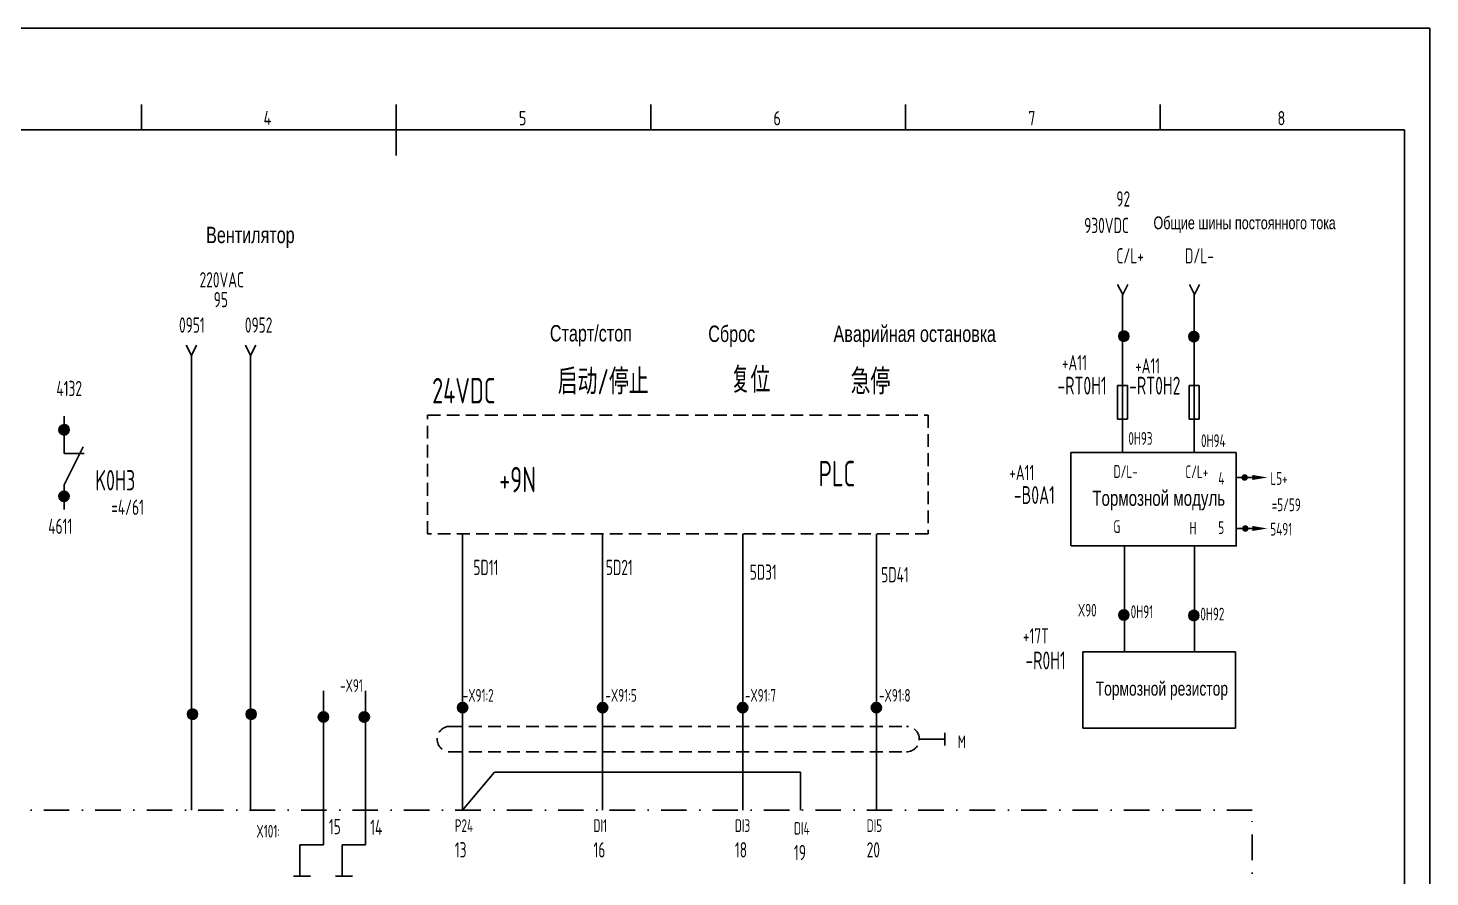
# Model space of a CAD drawing. Header units: millimetres. Extents: x 743 to 25007, y -5378 to 2245.
# Drawn here: x 3915.2 to 4190.5, y -1505.1 to -1338.4 of the extents above; entities that cross this region are included whole.
import ezdxf

# ---------------------------------------------------------------- set-up
doc = ezdxf.new("R2010")
doc.units = ezdxf.units.MM
doc.header["$LTSCALE"] = 10
doc.header["$MEASUREMENT"] = 0
for name, pattern in [('DASHDOT', [1, 0.5, -0.25, 0, -0.25]), ('DASHED2', [0.375, 0.25, -0.125]), ('HIDDEN', [0.375, 0.25, -0.125])]:
    doc.linetypes.add(name, pattern=pattern)
for name, color, linetype in [('01', 7, 'Continuous'), ('CONTINUOUS', 7, 'Continuous'), ('DASHED', 7, 'HIDDEN')]:
    doc.layers.add(name, color=color, linetype=linetype)
doc.styles.add('ROMAN', font='ROMANC.shx', dxfattribs={"width": 0.7, "height": 0.7})
doc.styles.get("Standard").update_dxf_attribs({"font": 'isocp', "width": 0.707, "bigfont": 'intecad.shx'})

# ---------------------------------------------------------------- blocks, each defined once
blk = doc.blocks.new('ARROW1')
at = {"layer": 'CONTINUOUS'}
for p in [(0, 0), (12, 1), (12, -1)]:
    blk.add_line(p, (10, 0), dxfattribs=at)
blk = doc.blocks.new('*X41')
at = {"color": 0}
for p, q in [((276.5, 230.07), (278.5, 230.07)), ((276.5, 230.05), (278.5, 230.05)), ((276.5, 230.03), (278.5, 230.03)), ((276.5, 230), (278.5, 230)), ((276.5, 229.97), (278.5, 229.97)), ((276.5, 229.95), (278.5, 229.95)), ((276.5, 229.93), (278.5, 229.93)), ((276.51, 230.15), (278.49, 230.15)), ((276.51, 230.12), (278.49, 230.12)), ((276.51, 230.1), (278.49, 230.1)), ((276.51, 229.9), (278.49, 229.9)), ((276.51, 229.88), (278.49, 229.88)), ((276.51, 229.85), (278.49, 229.85)), ((276.52, 230.2), (278.48, 230.2)), ((276.52, 230.18), (278.48, 230.18)), ((276.52, 229.82), (278.48, 229.82)), ((276.52, 229.8), (278.48, 229.8)), ((276.53, 230.25), (278.47, 230.25)), ((276.53, 230.22), (278.47, 230.22)), ((276.53, 229.78), (278.47, 229.78)), ((276.53, 229.75), (278.47, 229.75)), ((276.54, 230.28), (278.46, 230.28)), ((276.54, 229.72), (278.46, 229.72)), ((276.55, 230.32), (278.45, 230.32)), ((276.55, 230.3), (278.45, 230.3)), ((276.55, 229.7), (278.45, 229.7)), ((276.55, 229.68), (278.45, 229.68)), ((276.56, 230.35), (278.44, 230.35)), ((276.56, 229.65), (278.44, 229.65)), ((276.57, 230.38), (278.43, 230.38)), ((276.57, 229.62), (278.43, 229.62)), ((276.58, 230.4), (278.42, 230.4)), ((276.58, 229.6), (278.42, 229.6)), ((276.59, 230.43), (278.41, 230.43)), ((276.59, 229.57), (278.41, 229.57)), ((276.61, 230.45), (278.39, 230.45)), ((276.61, 229.55), (278.39, 229.55)), ((276.62, 230.47), (278.38, 230.47)), ((276.62, 229.53), (278.38, 229.53)), ((276.63, 230.5), (278.37, 230.5)), ((276.63, 229.5), (278.37, 229.5)), ((276.65, 230.53), (278.35, 230.53)), ((276.65, 229.47), (278.35, 229.47)), ((276.66, 230.55), (278.34, 230.55)), ((276.66, 229.45), (278.34, 229.45)), ((276.68, 230.57), (278.32, 230.57)), ((276.68, 229.43), (278.32, 229.43)), ((276.7, 230.6), (278.3, 230.6)), ((276.7, 229.4), (278.3, 229.4)), ((276.72, 230.62), (278.28, 230.62)), ((276.72, 229.38), (278.28, 229.38)), ((276.74, 230.65), (278.26, 230.65)), ((276.74, 229.35), (278.26, 229.35)), ((276.76, 230.68), (278.24, 230.68)), ((276.76, 229.32), (278.24, 229.32)), ((276.79, 230.7), (278.21, 230.7)), ((276.79, 229.3), (278.21, 229.3)), ((276.81, 230.72), (278.19, 230.72)), ((276.81, 229.28), (278.19, 229.28)), ((276.84, 230.75), (278.16, 230.75)), ((276.84, 229.25), (278.16, 229.25)), ((276.87, 230.78), (278.13, 230.78)), ((276.87, 229.22), (278.13, 229.22)), ((276.9, 230.8), (278.1, 230.8)), ((276.9, 229.2), (278.1, 229.2)), ((276.93, 230.82), (278.07, 230.82)), ((276.93, 229.18), (278.07, 229.18)), ((276.97, 230.85), (278.03, 230.85)), ((276.97, 229.15), (278.03, 229.15)), ((277.02, 230.88), (277.98, 230.88)), ((277.02, 229.12), (277.98, 229.12)), ((277.06, 230.9), (277.94, 230.9)), ((277.06, 229.1), (277.94, 229.1)), ((277.12, 230.93), (277.88, 230.93)), ((277.12, 229.07), (277.88, 229.07)), ((277.19, 230.95), (277.81, 230.95)), ((277.19, 229.05), (277.81, 229.05)), ((277.28, 230.97), (277.72, 230.97)), ((277.28, 229.03), (277.72, 229.03))]:
    blk.add_line(p, q, dxfattribs=at)
blk = doc.blocks.new('*X51')
at = {"color": 0}
for p, q in [((276.5, 230.07), (278.5, 230.07)), ((276.5, 230.05), (278.5, 230.05)), ((276.5, 230.03), (278.5, 230.03)), ((276.5, 230), (278.5, 230)), ((276.5, 229.97), (278.5, 229.97)), ((276.5, 229.95), (278.5, 229.95)), ((276.5, 229.93), (278.5, 229.93)), ((276.51, 230.15), (278.49, 230.15)), ((276.51, 230.12), (278.49, 230.12)), ((276.51, 230.1), (278.49, 230.1)), ((276.51, 229.9), (278.49, 229.9)), ((276.51, 229.88), (278.49, 229.88)), ((276.51, 229.85), (278.49, 229.85)), ((276.52, 230.2), (278.48, 230.2)), ((276.52, 230.18), (278.48, 230.18)), ((276.52, 229.82), (278.48, 229.82)), ((276.52, 229.8), (278.48, 229.8)), ((276.53, 230.25), (278.47, 230.25)), ((276.53, 230.22), (278.47, 230.22)), ((276.53, 229.78), (278.47, 229.78)), ((276.53, 229.75), (278.47, 229.75)), ((276.54, 230.28), (278.46, 230.28)), ((276.54, 229.72), (278.46, 229.72)), ((276.55, 230.32), (278.45, 230.32)), ((276.55, 230.3), (278.45, 230.3)), ((276.55, 229.7), (278.45, 229.7)), ((276.55, 229.68), (278.45, 229.68)), ((276.56, 230.35), (278.44, 230.35)), ((276.56, 229.65), (278.44, 229.65)), ((276.57, 230.38), (278.43, 230.38)), ((276.57, 229.62), (278.43, 229.62)), ((276.58, 230.4), (278.42, 230.4)), ((276.58, 229.6), (278.42, 229.6)), ((276.59, 230.43), (278.41, 230.43)), ((276.59, 229.57), (278.41, 229.57)), ((276.61, 230.45), (278.39, 230.45)), ((276.61, 229.55), (278.39, 229.55)), ((276.62, 230.47), (278.38, 230.47)), ((276.62, 229.53), (278.38, 229.53)), ((276.63, 230.5), (278.37, 230.5)), ((276.63, 229.5), (278.37, 229.5)), ((276.65, 230.53), (278.35, 230.53)), ((276.65, 229.47), (278.35, 229.47)), ((276.66, 230.55), (278.34, 230.55)), ((276.66, 229.45), (278.34, 229.45)), ((276.68, 230.57), (278.32, 230.57)), ((276.68, 229.43), (278.32, 229.43)), ((276.7, 230.6), (278.3, 230.6)), ((276.7, 229.4), (278.3, 229.4)), ((276.72, 230.62), (278.28, 230.62)), ((276.72, 229.38), (278.28, 229.38)), ((276.74, 230.65), (278.26, 230.65)), ((276.74, 229.35), (278.26, 229.35)), ((276.76, 230.68), (278.24, 230.68)), ((276.76, 229.32), (278.24, 229.32)), ((276.79, 230.7), (278.21, 230.7)), ((276.79, 229.3), (278.21, 229.3)), ((276.81, 230.72), (278.19, 230.72)), ((276.81, 229.28), (278.19, 229.28)), ((276.84, 230.75), (278.16, 230.75)), ((276.84, 229.25), (278.16, 229.25)), ((276.87, 230.78), (278.13, 230.78)), ((276.87, 229.22), (278.13, 229.22)), ((276.9, 230.8), (278.1, 230.8)), ((276.9, 229.2), (278.1, 229.2)), ((276.93, 230.82), (278.07, 230.82)), ((276.93, 229.18), (278.07, 229.18)), ((276.97, 230.85), (278.03, 230.85)), ((276.97, 229.15), (278.03, 229.15)), ((277.02, 230.88), (277.98, 230.88)), ((277.02, 229.12), (277.98, 229.12)), ((277.06, 230.9), (277.94, 230.9)), ((277.06, 229.1), (277.94, 229.1)), ((277.12, 230.93), (277.88, 230.93)), ((277.12, 229.07), (277.88, 229.07)), ((277.19, 230.95), (277.81, 230.95)), ((277.19, 229.05), (277.81, 229.05)), ((277.28, 230.97), (277.72, 230.97)), ((277.28, 229.03), (277.72, 229.03))]:
    blk.add_line(p, q, dxfattribs=at)
blk = doc.blocks.new('*X53')
at = {"color": 0}
for p, q in [((2115.25, 140.07), (2117.25, 140.07)), ((2115.25, 140.05), (2117.25, 140.05)), ((2115.25, 140.03), (2117.25, 140.03)), ((2115.25, 140), (2117.25, 140)), ((2115.25, 139.97), (2117.25, 139.97)), ((2115.25, 139.95), (2117.25, 139.95)), ((2115.25, 139.93), (2117.25, 139.93)), ((2115.26, 140.15), (2117.24, 140.15)), ((2115.26, 140.12), (2117.24, 140.12)), ((2115.26, 140.1), (2117.24, 140.1)), ((2115.26, 139.9), (2117.24, 139.9)), ((2115.26, 139.88), (2117.24, 139.88)), ((2115.26, 139.85), (2117.24, 139.85)), ((2115.27, 140.2), (2117.23, 140.2)), ((2115.27, 140.18), (2117.23, 140.18)), ((2115.27, 139.82), (2117.23, 139.82)), ((2115.27, 139.8), (2117.23, 139.8)), ((2115.28, 140.25), (2117.22, 140.25)), ((2115.28, 140.22), (2117.22, 140.22)), ((2115.28, 139.78), (2117.22, 139.78)), ((2115.28, 139.75), (2117.22, 139.75)), ((2115.29, 140.28), (2117.21, 140.28)), ((2115.29, 139.72), (2117.21, 139.72)), ((2115.3, 140.32), (2117.2, 140.32)), ((2115.3, 140.3), (2117.2, 140.3)), ((2115.3, 139.7), (2117.2, 139.7)), ((2115.3, 139.68), (2117.2, 139.68)), ((2115.31, 140.35), (2117.19, 140.35)), ((2115.31, 139.65), (2117.19, 139.65)), ((2115.32, 140.38), (2117.18, 140.38)), ((2115.32, 139.62), (2117.18, 139.62)), ((2115.33, 140.4), (2117.17, 140.4)), ((2115.33, 139.6), (2117.17, 139.6)), ((2115.34, 140.43), (2117.16, 140.43)), ((2115.34, 139.57), (2117.16, 139.57)), ((2115.36, 140.45), (2117.14, 140.45)), ((2115.36, 139.55), (2117.14, 139.55)), ((2115.37, 140.47), (2117.13, 140.47)), ((2115.37, 139.53), (2117.13, 139.53)), ((2115.38, 140.5), (2117.12, 140.5)), ((2115.38, 139.5), (2117.12, 139.5)), ((2115.4, 140.53), (2117.1, 140.53)), ((2115.4, 139.47), (2117.1, 139.47)), ((2115.41, 140.55), (2117.09, 140.55)), ((2115.41, 139.45), (2117.09, 139.45)), ((2115.43, 140.57), (2117.07, 140.57)), ((2115.43, 139.43), (2117.07, 139.43)), ((2115.45, 140.6), (2117.05, 140.6)), ((2115.45, 139.4), (2117.05, 139.4)), ((2115.47, 140.62), (2117.03, 140.62)), ((2115.47, 139.38), (2117.03, 139.38)), ((2115.49, 140.65), (2117.01, 140.65)), ((2115.49, 139.35), (2117.01, 139.35)), ((2115.51, 140.68), (2116.99, 140.68)), ((2115.51, 139.32), (2116.99, 139.32)), ((2115.54, 140.7), (2116.96, 140.7)), ((2115.54, 139.3), (2116.96, 139.3)), ((2115.56, 140.72), (2116.94, 140.72)), ((2115.56, 139.28), (2116.94, 139.28)), ((2115.59, 140.75), (2116.91, 140.75)), ((2115.59, 139.25), (2116.91, 139.25)), ((2115.62, 140.78), (2116.88, 140.78)), ((2115.62, 139.22), (2116.88, 139.22)), ((2115.65, 140.8), (2116.85, 140.8)), ((2115.65, 139.2), (2116.85, 139.2)), ((2115.68, 140.82), (2116.82, 140.82)), ((2115.68, 139.18), (2116.82, 139.18)), ((2115.72, 140.85), (2116.78, 140.85)), ((2115.72, 139.15), (2116.78, 139.15)), ((2115.77, 140.88), (2116.73, 140.88)), ((2115.77, 139.12), (2116.73, 139.12)), ((2115.81, 140.9), (2116.69, 140.9)), ((2115.81, 139.1), (2116.69, 139.1)), ((2115.87, 140.93), (2116.63, 140.93)), ((2115.87, 139.07), (2116.63, 139.07)), ((2115.94, 140.95), (2116.56, 140.95)), ((2115.94, 139.05), (2116.56, 139.05)), ((2116.03, 140.97), (2116.47, 140.97)), ((2116.03, 139.03), (2116.47, 139.03))]:
    blk.add_line(p, q, dxfattribs=at)
blk = doc.blocks.new('*X52')
at = {"color": 0}
for p, q in [((2115.25, 140.07), (2117.25, 140.07)), ((2115.25, 140.05), (2117.25, 140.05)), ((2115.25, 140.03), (2117.25, 140.03)), ((2115.25, 140), (2117.25, 140)), ((2115.25, 139.97), (2117.25, 139.97)), ((2115.25, 139.95), (2117.25, 139.95)), ((2115.25, 139.93), (2117.25, 139.93)), ((2115.26, 140.15), (2117.24, 140.15)), ((2115.26, 140.12), (2117.24, 140.12)), ((2115.26, 140.1), (2117.24, 140.1)), ((2115.26, 139.9), (2117.24, 139.9)), ((2115.26, 139.88), (2117.24, 139.88)), ((2115.26, 139.85), (2117.24, 139.85)), ((2115.27, 140.2), (2117.23, 140.2)), ((2115.27, 140.18), (2117.23, 140.18)), ((2115.27, 139.82), (2117.23, 139.82)), ((2115.27, 139.8), (2117.23, 139.8)), ((2115.28, 140.25), (2117.22, 140.25)), ((2115.28, 140.22), (2117.22, 140.22)), ((2115.28, 139.78), (2117.22, 139.78)), ((2115.28, 139.75), (2117.22, 139.75)), ((2115.29, 140.28), (2117.21, 140.28)), ((2115.29, 139.72), (2117.21, 139.72)), ((2115.3, 140.32), (2117.2, 140.32)), ((2115.3, 140.3), (2117.2, 140.3)), ((2115.3, 139.7), (2117.2, 139.7)), ((2115.3, 139.68), (2117.2, 139.68)), ((2115.31, 140.35), (2117.19, 140.35)), ((2115.31, 139.65), (2117.19, 139.65)), ((2115.32, 140.38), (2117.18, 140.38)), ((2115.32, 139.62), (2117.18, 139.62)), ((2115.33, 140.4), (2117.17, 140.4)), ((2115.33, 139.6), (2117.17, 139.6)), ((2115.34, 140.43), (2117.16, 140.43)), ((2115.34, 139.57), (2117.16, 139.57)), ((2115.36, 140.45), (2117.14, 140.45)), ((2115.36, 139.55), (2117.14, 139.55)), ((2115.37, 140.47), (2117.13, 140.47)), ((2115.37, 139.53), (2117.13, 139.53)), ((2115.38, 140.5), (2117.12, 140.5)), ((2115.38, 139.5), (2117.12, 139.5)), ((2115.4, 140.53), (2117.1, 140.53)), ((2115.4, 139.47), (2117.1, 139.47)), ((2115.41, 140.55), (2117.09, 140.55)), ((2115.41, 139.45), (2117.09, 139.45)), ((2115.43, 140.57), (2117.07, 140.57)), ((2115.43, 139.43), (2117.07, 139.43)), ((2115.45, 140.6), (2117.05, 140.6)), ((2115.45, 139.4), (2117.05, 139.4)), ((2115.47, 140.62), (2117.03, 140.62)), ((2115.47, 139.38), (2117.03, 139.38)), ((2115.49, 140.65), (2117.01, 140.65)), ((2115.49, 139.35), (2117.01, 139.35)), ((2115.51, 140.68), (2116.99, 140.68)), ((2115.51, 139.32), (2116.99, 139.32)), ((2115.54, 140.7), (2116.96, 140.7)), ((2115.54, 139.3), (2116.96, 139.3)), ((2115.56, 140.72), (2116.94, 140.72)), ((2115.56, 139.28), (2116.94, 139.28)), ((2115.59, 140.75), (2116.91, 140.75)), ((2115.59, 139.25), (2116.91, 139.25)), ((2115.62, 140.78), (2116.88, 140.78)), ((2115.62, 139.22), (2116.88, 139.22)), ((2115.65, 140.8), (2116.85, 140.8)), ((2115.65, 139.2), (2116.85, 139.2)), ((2115.68, 140.82), (2116.82, 140.82)), ((2115.68, 139.18), (2116.82, 139.18)), ((2115.72, 140.85), (2116.78, 140.85)), ((2115.72, 139.15), (2116.78, 139.15)), ((2115.77, 140.88), (2116.73, 140.88)), ((2115.77, 139.12), (2116.73, 139.12)), ((2115.81, 140.9), (2116.69, 140.9)), ((2115.81, 139.1), (2116.69, 139.1)), ((2115.87, 140.93), (2116.63, 140.93)), ((2115.87, 139.07), (2116.63, 139.07)), ((2115.94, 140.95), (2116.56, 140.95)), ((2115.94, 139.05), (2116.56, 139.05)), ((2116.03, 140.97), (2116.47, 140.97)), ((2116.03, 139.03), (2116.47, 139.03))]:
    blk.add_line(p, q, dxfattribs=at)
blk = doc.blocks.new('*X5')
at = {"color": 0}
for p, q in [((169, 102.58), (171, 102.58)), ((169, 102.55), (171, 102.55)), ((169, 102.53), (171, 102.53)), ((169, 102.5), (171, 102.5)), ((169, 102.47), (171, 102.47)), ((169, 102.45), (171, 102.45)), ((169, 102.42), (171, 102.42)), ((169.01, 102.65), (170.99, 102.65)), ((169.01, 102.62), (170.99, 102.62)), ((169.01, 102.6), (170.99, 102.6)), ((169.01, 102.4), (170.99, 102.4)), ((169.01, 102.38), (170.99, 102.38)), ((169.01, 102.35), (170.99, 102.35)), ((169.02, 102.7), (170.98, 102.7)), ((169.02, 102.67), (170.98, 102.67)), ((169.02, 102.33), (170.98, 102.33)), ((169.02, 102.3), (170.98, 102.3)), ((169.03, 102.75), (170.97, 102.75)), ((169.03, 102.72), (170.97, 102.72)), ((169.03, 102.28), (170.97, 102.28)), ((169.03, 102.25), (170.97, 102.25)), ((169.04, 102.78), (170.96, 102.78)), ((169.04, 102.22), (170.96, 102.22)), ((169.05, 102.83), (170.95, 102.83)), ((169.05, 102.8), (170.95, 102.8)), ((169.05, 102.2), (170.95, 102.2)), ((169.05, 102.17), (170.95, 102.17)), ((169.06, 102.85), (170.94, 102.85)), ((169.06, 102.15), (170.94, 102.15)), ((169.07, 102.88), (170.93, 102.88)), ((169.07, 102.12), (170.93, 102.12)), ((169.08, 102.9), (170.92, 102.9)), ((169.08, 102.1), (170.92, 102.1)), ((169.09, 102.92), (170.91, 102.92)), ((169.09, 102.08), (170.91, 102.08)), ((169.11, 102.95), (170.89, 102.95)), ((169.11, 102.05), (170.89, 102.05)), ((169.12, 102.97), (170.88, 102.97)), ((169.12, 102.03), (170.88, 102.03)), ((169.13, 103), (170.87, 103)), ((169.13, 102), (170.87, 102)), ((169.15, 103.03), (170.85, 103.03)), ((169.15, 101.97), (170.85, 101.97)), ((169.16, 103.05), (170.84, 103.05)), ((169.16, 101.95), (170.84, 101.95)), ((169.18, 103.08), (170.82, 103.08)), ((169.18, 101.92), (170.82, 101.92)), ((169.2, 103.1), (170.8, 103.1)), ((169.2, 101.9), (170.8, 101.9)), ((169.22, 103.12), (170.78, 103.12)), ((169.22, 101.88), (170.78, 101.88)), ((169.24, 103.15), (170.76, 103.15)), ((169.26, 103.17), (170.74, 103.17)), ((169.29, 103.2), (170.71, 103.2)), ((169.31, 103.22), (170.69, 103.22)), ((169.34, 103.25), (170.66, 103.25)), ((169.37, 103.28), (170.63, 103.28)), ((169.4, 103.3), (170.6, 103.3)), ((169.43, 103.33), (170.57, 103.33)), ((169.47, 103.35), (170.53, 103.35)), ((169.52, 103.38), (170.48, 103.38)), ((169.56, 103.4), (170.44, 103.4)), ((169.62, 103.42), (170.38, 103.42)), ((169.69, 103.45), (170.31, 103.45)), ((169.78, 103.47), (170.22, 103.47)), ((169.24, 101.85), (170.76, 101.85)), ((169.26, 101.83), (170.74, 101.83)), ((169.29, 101.8), (170.71, 101.8)), ((169.31, 101.78), (170.69, 101.78)), ((169.34, 101.75), (170.66, 101.75)), ((169.37, 101.72), (170.63, 101.72)), ((169.4, 101.7), (170.6, 101.7)), ((169.43, 101.67), (170.57, 101.67)), ((169.47, 101.65), (170.53, 101.65)), ((169.52, 101.62), (170.48, 101.62)), ((169.56, 101.6), (170.44, 101.6)), ((169.62, 101.58), (170.38, 101.58)), ((169.69, 101.55), (170.31, 101.55)), ((169.78, 101.53), (170.22, 101.53))]:
    blk.add_line(p, q, dxfattribs=at)
blk = doc.blocks.new('A$C79D95638')
at = {"layer": 'CONTINUOUS'}
blk.add_circle((1, 1), 1, dxfattribs=at)
blk.add_blockref('*X5', (-169, -101.5), dxfattribs=at)
blk = doc.blocks.new('DOT')
blk.add_blockref('A$C79D95638', (-0.91, -0.96))
blk = doc.blocks.new('A$C691D0472')
blk.add_blockref('DOT', (1, 1))
blk = doc.blocks.new('点')
blk.add_blockref('A$C691D0472', (-0.99, -0.98))
blk = doc.blocks.new('*X56')
at = {"color": 0}
for p, q in [((276.5, 230.07), (278.5, 230.07)), ((276.5, 230.05), (278.5, 230.05)), ((276.5, 230.03), (278.5, 230.03)), ((276.5, 230), (278.5, 230)), ((276.5, 229.97), (278.5, 229.97)), ((276.5, 229.95), (278.5, 229.95)), ((276.5, 229.93), (278.5, 229.93)), ((276.51, 230.15), (278.49, 230.15)), ((276.51, 230.12), (278.49, 230.12)), ((276.51, 230.1), (278.49, 230.1)), ((276.51, 229.9), (278.49, 229.9)), ((276.51, 229.88), (278.49, 229.88)), ((276.51, 229.85), (278.49, 229.85)), ((276.52, 230.2), (278.48, 230.2)), ((276.52, 230.18), (278.48, 230.18)), ((276.52, 229.82), (278.48, 229.82)), ((276.52, 229.8), (278.48, 229.8)), ((276.53, 230.25), (278.47, 230.25)), ((276.53, 230.22), (278.47, 230.22)), ((276.53, 229.78), (278.47, 229.78)), ((276.53, 229.75), (278.47, 229.75)), ((276.54, 230.28), (278.46, 230.28)), ((276.54, 229.72), (278.46, 229.72)), ((276.55, 230.32), (278.45, 230.32)), ((276.55, 230.3), (278.45, 230.3)), ((276.55, 229.7), (278.45, 229.7)), ((276.55, 229.68), (278.45, 229.68)), ((276.56, 230.35), (278.44, 230.35)), ((276.56, 229.65), (278.44, 229.65)), ((276.57, 230.38), (278.43, 230.38)), ((276.57, 229.62), (278.43, 229.62)), ((276.58, 230.4), (278.42, 230.4)), ((276.58, 229.6), (278.42, 229.6)), ((276.59, 230.43), (278.41, 230.43)), ((276.59, 229.57), (278.41, 229.57)), ((276.61, 230.45), (278.39, 230.45)), ((276.61, 229.55), (278.39, 229.55)), ((276.62, 230.47), (278.38, 230.47)), ((276.62, 229.53), (278.38, 229.53)), ((276.63, 230.5), (278.37, 230.5)), ((276.63, 229.5), (278.37, 229.5)), ((276.65, 230.53), (278.35, 230.53)), ((276.65, 229.47), (278.35, 229.47)), ((276.66, 230.55), (278.34, 230.55)), ((276.66, 229.45), (278.34, 229.45)), ((276.68, 230.57), (278.32, 230.57)), ((276.68, 229.43), (278.32, 229.43)), ((276.7, 230.6), (278.3, 230.6)), ((276.7, 229.4), (278.3, 229.4)), ((276.72, 230.62), (278.28, 230.62)), ((276.72, 229.38), (278.28, 229.38)), ((276.74, 230.65), (278.26, 230.65)), ((276.74, 229.35), (278.26, 229.35)), ((276.76, 230.68), (278.24, 230.68)), ((276.76, 229.32), (278.24, 229.32)), ((276.79, 230.7), (278.21, 230.7)), ((276.79, 229.3), (278.21, 229.3)), ((276.81, 230.72), (278.19, 230.72)), ((276.81, 229.28), (278.19, 229.28)), ((276.84, 230.75), (278.16, 230.75)), ((276.84, 229.25), (278.16, 229.25)), ((276.87, 230.78), (278.13, 230.78)), ((276.87, 229.22), (278.13, 229.22)), ((276.9, 230.8), (278.1, 230.8)), ((276.9, 229.2), (278.1, 229.2)), ((276.93, 230.82), (278.07, 230.82)), ((276.93, 229.18), (278.07, 229.18)), ((276.97, 230.85), (278.03, 230.85)), ((276.97, 229.15), (278.03, 229.15)), ((277.02, 230.88), (277.98, 230.88)), ((277.02, 229.12), (277.98, 229.12)), ((277.06, 230.9), (277.94, 230.9)), ((277.06, 229.1), (277.94, 229.1)), ((277.12, 230.93), (277.88, 230.93)), ((277.12, 229.07), (277.88, 229.07)), ((277.19, 230.95), (277.81, 230.95)), ((277.19, 229.05), (277.81, 229.05)), ((277.28, 230.97), (277.72, 230.97)), ((277.28, 229.03), (277.72, 229.03))]:
    blk.add_line(p, q, dxfattribs=at)

msp = doc.modelspace()

# ---------------------------------------------------------------- linework, layer by layer
at = {"color": 1}
for p, q in [((4130.15, -1407.93), (4130.15, -1390.41)), ((4144.23, -1407.93), (4144.23, -1390.25)), ((4155.64, -1426.67), (4152.54, -1426.67)), ((4155.64, -1436.69), (4152.54, -1436.69)), ((4130.56, -1460.88), (4130.56, -1440.06)), ((4144.29, -1460.88), (4144.29, -1440.06))]:
    msp.add_line(p, q, dxfattribs=at)
for p, q in [((3922.32, -1420.84), (3922.37, -1421.97)), ((3922.37, -1421.97), (3926.3, -1421.97))]:
    msp.add_line(p, q)
at = {"linetype": 'DASHDOT'}
for p, q in [((4155.65, -1492), (3913.2, -1492)), ((4155.65, -1532.08), (4155.65, -1492))]:
    msp.add_line(p, q, dxfattribs=at)
at = {"color": 1, "linetype": 'DASHED2'}
msp.add_lwpolyline([(3993.72, -1414.42), (4091.98, -1414.42), (4091.98, -1437.75), (3993.72, -1437.75)], close=True, dxfattribs=at)
at = {"color": 1}
for points in [[(4155.64, -1426.17), (4155.64, -1427.17), (4158.64, -1426.67)], [(4155.64, -1436.18), (4155.64, -1437.18), (4158.64, -1436.68)]]:
    msp.add_solid(points, dxfattribs=at)
at = {"layer": '01', "color": 1, "ltscale": 2}
for p, q in [((3968.65, -1498.81), (3973.25, -1498.81)), ((3968.65, -1498.81), (3968.65, -1504.94)), ((3976.92, -1498.81), (3981.52, -1498.81)), ((3976.92, -1498.81), (3976.92, -1504.94)), ((3967.37, -1504.94), (3970.69, -1504.94)), ((3975.64, -1504.94), (3978.96, -1504.94))]:
    msp.add_line(p, q, dxfattribs=at)
at = {"layer": 'CONTINUOUS', "color": 3}
for p, q in [((4190.54, -1338.42), (3770.54, -1338.42)), ((4190.54, -1635.42), (4190.54, -1338.42))]:
    msp.add_line(p, q, dxfattribs=at)
at = {"layer": 'CONTINUOUS', "linetype": 'Continuous'}
for p, q in [((3937.54, -1358.42), (3937.54, -1353.42)), ((4037.54, -1358.42), (4037.54, -1353.42)), ((4087.54, -1358.42), (4087.54, -1353.42)), ((4137.54, -1358.42), (4137.54, -1353.42))]:
    msp.add_line(p, q, dxfattribs=at)
at = {"layer": 'CONTINUOUS'}
for p, q in [((3987.54, -1358.42), (3987.54, -1353.42)), ((3790.54, -1358.42), (4185.54, -1358.42)), ((3987.54, -1358.42), (3987.54, -1363.42)), ((4185.54, -1630.42), (4185.54, -1358.42)), ((4129.21, -1388.75), (4130.21, -1390.75)), ((4131.21, -1388.75), (4130.21, -1390.75)), ((4143.3, -1388.75), (4144.3, -1390.75)), ((4145.3, -1388.75), (4144.3, -1390.75)), ((3957.96, -1400.71), (3958.96, -1402.71)), ((3959.96, -1400.71), (3958.96, -1402.71)), ((3947.33, -1421.88), (3947.33, -1402.71)), ((3958.96, -1421.88), (3958.96, -1402.71)), ((3958.96, -1412.71), (3958.96, -1402.71)), ((3922.32, -1414.6), (3922.32, -1420.84)), ((3947.33, -1492), (3947.33, -1416.44)), ((3958.96, -1492), (3958.96, -1416.44)), ((3922.32, -1428.12), (3926.07, -1420.62)), ((3922.32, -1428.12), (3922.32, -1432.98)), ((4000.58, -1492), (4000.58, -1437.75)), ((4028.08, -1468), (4028.08, -1492)), ((4055.58, -1468), (4055.58, -1492)), ((4081.83, -1468), (4081.83, -1492)), ((4090.26, -1478.04), (4095.26, -1478.04)), ((4095.26, -1479.29), (4095.26, -1476.79)), ((4095.26, -1478.04), (4095.26, -1479.29)), ((4006.83, -1484.5), (4000.58, -1492)), ((4066.94, -1484.5), (4006.83, -1484.5)), ((4066.94, -1492), (4066.94, -1484.5))]:
    msp.add_line(p, q, dxfattribs=at)
at = {"layer": 'CONTINUOUS', "color": 1}
for p, q in [((4130.15, -1405.34), (4130.15, -1415.24)), ((4144.23, -1405.34), (4144.23, -1415.24)), ((4129.16, -1408.64), (4129.16, -1415.24)), ((4130.15, -1408.64), (4129.16, -1408.64)), ((4130.15, -1408.64), (4131.14, -1408.64)), ((4131.14, -1408.64), (4131.14, -1415.24)), ((4144.23, -1408.64), (4143.24, -1408.64)), ((4143.24, -1408.64), (4143.24, -1415.24)), ((4144.23, -1408.64), (4145.22, -1408.64)), ((4145.22, -1408.64), (4145.22, -1415.24)), ((4129.16, -1415.24), (4130.15, -1415.24)), ((4130.15, -1415.24), (4130.15, -1421.74)), ((4131.14, -1415.24), (4130.15, -1415.24)), ((4143.24, -1415.24), (4144.23, -1415.24)), ((4144.23, -1415.24), (4144.23, -1421.74)), ((4145.22, -1415.24), (4144.23, -1415.24)), ((4120, -1421.74), (4152.5, -1421.74)), ((4120, -1440.06), (4120, -1421.74)), ((4152.5, -1421.74), (4152.5, -1440.06)), ((4028.08, -1437.75), (4028.08, -1468)), ((4055.58, -1437.75), (4055.58, -1468)), ((4081.83, -1437.75), (4081.83, -1468.01)), ((4152.59, -1440.06), (4120.09, -1440.06)), ((4122.36, -1460.88), (4152.36, -1460.88)), ((4122.36, -1475.88), (4122.36, -1460.88)), ((4152.36, -1460.88), (4152.36, -1475.88)), ((3973.25, -1498.81), (3973.25, -1468.54)), ((3981.49, -1498.81), (3981.49, -1468.54)), ((4152.36, -1475.88), (4122.36, -1475.88))]:
    msp.add_line(p, q, dxfattribs=at)
at = {"layer": 'CONTINUOUS'}
for centre in [(3922.31, -1417.3), (3922.31, -1430.37), (3947.54, -1473.15), (3959.07, -1473.15), (3973.25, -1473.69), (3981.27, -1473.69), (4000.58, -1471.86), (4028.08, -1471.86), (4055.58, -1471.86), (4081.83, -1471.86)]:
    msp.add_circle(centre, 1, dxfattribs=at)
at = {"layer": 'CONTINUOUS', "color": 1}
for centre in [(4154.14, -1426.68), (4154.28, -1436.68)]:
    msp.add_circle(centre, 0.48, dxfattribs=at)
at = {"layer": 'DASHED'}
for p, q in [((3998.08, -1475.54), (4087.76, -1475.54)), ((3998.08, -1480.54), (4087.76, -1480.54))]:
    msp.add_line(p, q, dxfattribs=at)
for centre, start, end in [((3998.08, -1478.04), 90, 270), ((4087.76, -1478.04), 270, 90)]:
    msp.add_arc(centre, 2.5, start, end, dxfattribs=at)

# ---------------------------------------------------------------- block references
at = {"layer": 'CONTINUOUS', "color": 1}
for p in [(4130.32, -1398.98), (4144.06, -1399.07), (4130.32, -1453.73), (4144.06, -1453.81)]:
    msp.add_blockref('点', p, dxfattribs=at)
at = {"layer": 'CONTINUOUS', "rotation": 90}
msp.add_blockref('ARROW1', (3947.33, -1412.71), dxfattribs=at)
at = {"layer": 'CONTINUOUS'}
for name, p in [('*X51', (3644.9, -1647.3)), ('*X51', (3644.81, -1660.37)), ('*X41', (3670.04, -1703.15)), ('*X41', (3681.57, -1703.15)), ('*X56', (3695.75, -1703.69)), ('*X56', (3703.77, -1703.69)), ('*X41', (3723.08, -1701.86)), ('*X41', (3750.58, -1701.86)), ('*X41', (3778.08, -1701.86)), ('*X41', (3804.33, -1701.86))]:
    msp.add_blockref(name, p, dxfattribs=at)
at = {"layer": 'CONTINUOUS', "color": 1, "xscale": 0.4799999999995634, "yscale": 0.4800000000000182, "zscale": 0.48}
for name, p in [('*X52', (3138.34, -1493.88)), ('*X53', (3138.48, -1503.88))]:
    msp.add_blockref(name, p, dxfattribs=at)

# ---------------------------------------------------------------- texts
at = {"color": 1, "width": 0.707}
for s, height, p in [('92', 3, (4128.96, -1373.47)), ('C/L+', 3, (4128.96, -1384.65)), ('D/L-', 3, (4142.43, -1384.65)), ('X90', 2.5, (4121.4, -1453.98)), ('15', 3, (3974.32, -1496.73)), ('14', 3, (3982.43, -1496.87))]:
    msp.add_text(s, height=height, dxfattribs=at).set_placement(p)
at = {"width": 0.707}
for s, p in [('95', (3951.71, -1393.24)), ('0951', (3944.9, -1398.24)), ('0952', (3957.83, -1398.24)), ('13', (3999.05, -1501.28)), ('16', (4026.28, -1501.28)), ('18', (4054.05, -1501.28)), ('19', (4065.65, -1501.81)), ('20', (4079.93, -1501.28))]:
    msp.add_text(s, height=3, dxfattribs=at).set_placement(p)
at = {"attachment_point": 1}
for s, insert, char_height, width in [('{\\fArial|b0|i0|c204|p34;\\C1;Общие шины постоянного тока}', (4136.25, -1375.42), 2.5, 38.0791), ('{\\fArial|b0|i0|c204|p34;\\H0.9167x;Вентилятор}', (3950.22, -1377.44), 3.5, 14.1421), ('{\\fArial|b0|i0|c204|p34;\\H0.9167x;\\C1;Старт/стоп}', (4017.72, -1396.75), 3.5, 20.6447), ('{\\fArial|b0|i0|c204|p34;\\H0.9167x;\\C1;Сброс}', (4048.82, -1396.85), 3.5, 20.6447), ('{\\fArial|b0|i0|c204|p34;\\H0.9167x;\\C1;Аварийная остановка}', (4073.42, -1396.85), 3.5, 33.0316), ('{\\fArial|b0|i0|c204|p34;\\C1;Тормозной модуль}', (4124.23, -1429.23), 3, 27.6154), ('{\\fArial|b0|i0|c204|p34;\\H0.9167x;\\C1;Тормозной резистор}', (4124.9, -1466.75), 3, 27.6154)]:
    msp.add_mtext(s, dxfattribs=dict(at, insert=insert, char_height=char_height, width=width))
at = {"layer": '01', "linetype": 'HIDDEN', "width": 0.707}
for s, p in [('4132', (3920.82, -1410.69)), ('=4/61', (3931.58, -1434.01)), ('4611', (3919.22, -1437.75))]:
    msp.add_text(s, height=3, dxfattribs=at).set_placement(p)
at = {"layer": 'CONTINUOUS', "linetype": 'Continuous', "style": 'ROMAN', "width": 0.7}
for s, p in [('4', (3961.49, -1357.48)), ('5', (4011.63, -1357.52)), ('6', (4061.61, -1357.52)), ('7', (4111.64, -1357.52)), ('8', (4160.59, -1357.52))]:
    msp.add_text(s, height=2.8, dxfattribs=at).set_placement(p)
at = {"layer": 'CONTINUOUS', "color": 1, "width": 0.707}
for s, height, p in [('930VDC', 3, (4122.64, -1378.68)), ('+A11', 3, (4118.26, -1405.62)), ('+A11', 3, (4132.64, -1406.24)), ('启动/停止', 5, (4019.27, -1410.35)), ('复位', 5, (4053.22, -1410.02)), ('急停', 5, (4076.77, -1410.35)), ('24VDC', 5, (3994.6, -1412.13)), ('-RT0H1', 3.5, (4117.39, -1410.39)), ('-RT0H2', 3.5, (4131.47, -1410.39)), ('0H93', 2.5, (4131.31, -1420.25)), ('0H94', 2.5, (4145.58, -1420.7)), ('+9N', 5, (4007.77, -1429.58)), ('PLC', 5, (4070.48, -1428.41)), ('+A11', 3, (4107.93, -1427.19)), ('D/L-', 2.5, (4128.42, -1426.75)), ('C/L+', 2.5, (4142.5, -1426.8)), ('4', 2.5, (4148.97, -1428.07)), ('L5+', 2.5, (4159.19, -1428.12)), ('-B0A1', 3.5, (4108.84, -1431.86)), ('=5/59', 2.5, (4159.47, -1433.29)), ('G', 2.5, (4128.38, -1437.56)), ('H', 2.5, (4143.31, -1437.87)), ('5', 2.5, (4148.97, -1437.77)), ('5491', 2.5, (4159.19, -1438.07)), ('5D11', 3, (4002.7, -1445.83)), ('5D21', 3, (4028.72, -1445.83)), ('5D31', 3, (4056.97, -1446.76)), ('5D41', 3, (4082.78, -1447.26)), ('0H91', 2.5, (4131.77, -1454.28)), ('0H92', 2.5, (4145.45, -1454.73)), ('+17T', 3, (4110.6, -1459.28)), (' -R0H1', 3.5, (4109.68, -1464.34))]:
    msp.add_text(s, height=height, dxfattribs=at).set_placement(p)
at = {"layer": 'CONTINUOUS', "width": 0.707}
for s, height, p in [('220VAC', 3, (3948.94, -1389.35)), ('K0H3', 4, (3928.47, -1429.22)), ('M', 2.5, (4097.83, -1479.82)), ('DI1', 2.5, (4026.28, -1496.28)), ('DI3', 2.5, (4054.05, -1496.28)), ('DI4', 2.5, (4065.65, -1496.81)), ('DI5', 2.5, (4079.93, -1496.28))]:
    msp.add_text(s, height=height, dxfattribs=at).set_placement(p)
at = {"layer": 'CONTINUOUS', "color": 0, "width": 0.707}
for s, p in [('-X91', (3976.52, -1468.78)), ('-X91:2', (4000.61, -1470.7)), ('-X91:5', (4028.62, -1470.7)), ('-X91:7', (4056.02, -1470.7)), ('-X91:8', (4082.35, -1470.7)), ('P24', (3999.05, -1496.28)), ('X101:', (3960.1, -1497.37))]:
    msp.add_text(s, height=2.5, dxfattribs=at).set_placement(p)

doc.saveas('drawing.dxf')
